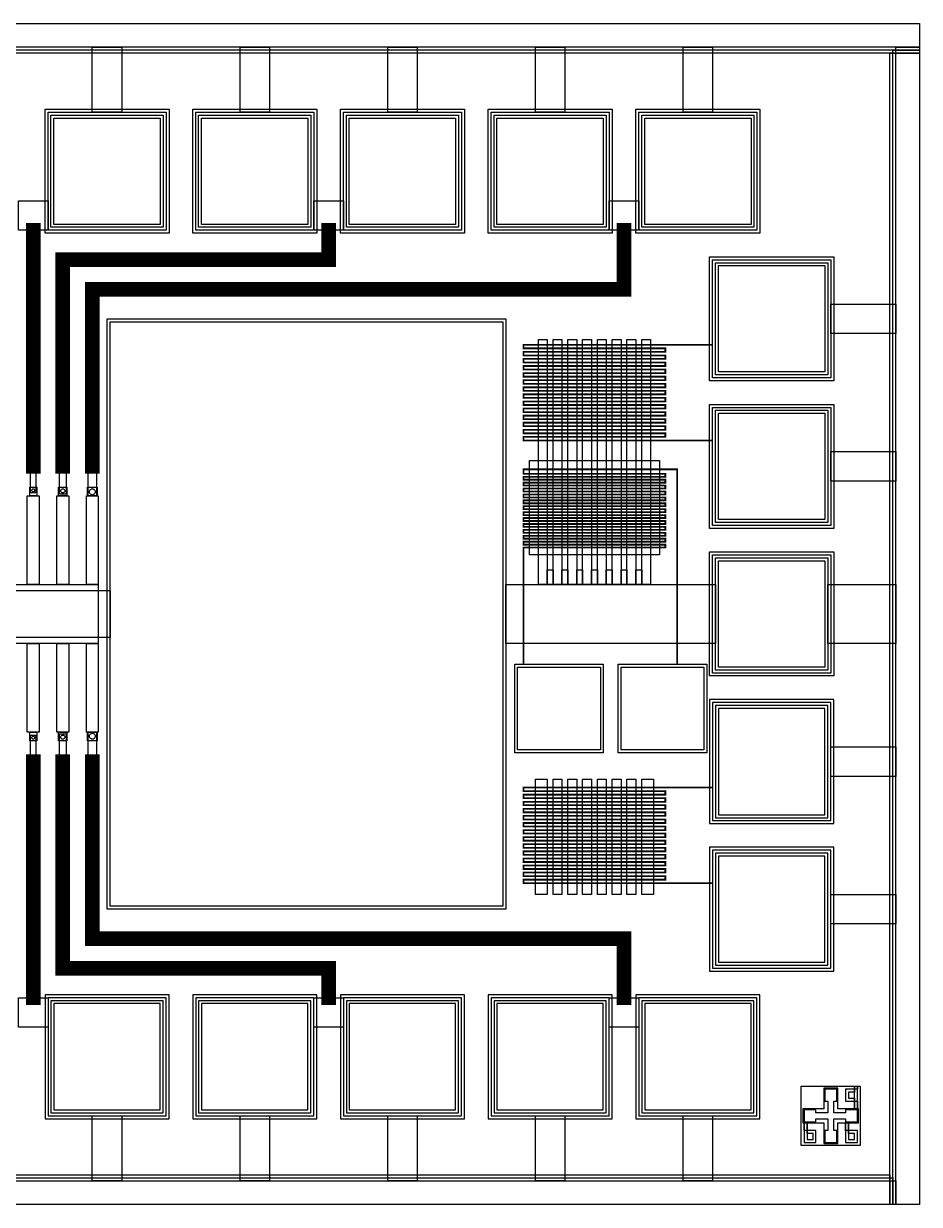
# Model space of a CAD drawing. Extents: x -87611 to 96139, y 77822 to 138139.
# Drawn here: x -54168 to -52651, y 127723 to 129723 of the extents above; entities that cross this region are included whole.
import ezdxf

# ---------------------------------------------------------------- set-up
doc = ezdxf.new("R2010")
doc.units = 0
doc.header["$MEASUREMENT"] = 0
doc.layers.get('0').update_dxf_attribs({"color": 6})
for name, color, linetype in [('L12D0 Etch', 190, 'Continuous'), ('L14D0 Au', 2, 'Continuous'), ('L17D0', 11, 'Continuous'), ('L3D0 Base', 3, 'Continuous'), ('L4D0 Cntr', 1, 'Continuous'), ('L7D0 DE', 42, 'Continuous'), ('L8D0 Wire', 5, 'Continuous'), ('L9D0 Cont', 30, 'Continuous')]:
    doc.layers.add(name, color=color, linetype=linetype)

# ---------------------------------------------------------------- blocks, each defined once
blk = doc.blocks.new('PAD150')
at = {"layer": 'L3D0 Base'}
blk.add_lwpolyline([(5, 5), (5, 145), (145, 145), (145, 5)], close=True, dxfattribs=at)
at = {"layer": 'L8D0 Wire'}
blk.add_lwpolyline([(0, 0), (0, 150), (150, 150), (150, 0)], close=True, dxfattribs=at)
blk = doc.blocks.new('PAD200S')
at = {"layer": 'L14D0 Au'}
blk.add_lwpolyline([(10, 10), (10, 190), (190, 190), (190, 10)], close=True, dxfattribs=at)
at = {"layer": 'L3D0 Base'}
blk.add_lwpolyline([(0, 0), (0, 200), (200, 200), (200, 0)], close=True, dxfattribs=at)
at = {"layer": 'L4D0 Cntr'}
blk.add_lwpolyline([(5, 5), (5, 195), (195, 195), (195, 5)], close=True, dxfattribs=at)
at = {"layer": 'L8D0 Wire'}
blk.add_lwpolyline([(-5, -5), (-5, 205), (205, 205), (205, -5)], close=True, dxfattribs=at)
blk = doc.blocks.new('STJTESTV2')
at = {"layer": 'L12D0 Etch'}
for points in [[(0, 50), (0, 3000), (50, 3000), (50, 50)], [(50, 2950), (50, 3000), (2000, 3000), (2000, 2950)], [(1950, 0), (1950, 2950), (2000, 2950), (2000, 0)]]:
    blk.add_lwpolyline(points, close=True, dxfattribs=at)
at = {"layer": 'L17D0'}
blk.add_lwpolyline([(1800, 2800), (1800, 2895), (1805, 2895), (1805, 2875), (1825, 2875), (1825, 2895), (1838, 2895), (1838, 2862), (1803, 2862), (1803, 2838), (1838, 2838), (1838, 2803), (1862, 2803), (1862, 2805), (1895, 2805), (1895, 2825), (1875, 2825), (1875, 2805), (1862, 2805), (1862, 2838), (1897, 2838), (1897, 2862), (1862, 2862), (1862, 2875), (1895, 2875), (1895, 2895), (1875, 2895), (1875, 2875), (1862, 2875), (1862, 2897), (1838, 2897), (1838, 2895), (1800, 2895), (1800, 2900), (1900, 2900), (1900, 2800)], close=True, dxfattribs=at)
at = {"layer": 'L3D0 Base'}
for points in [[(0, 40), (0, 3000), (40, 3000), (40, 40)], [(40, 2960), (40, 3000), (2000, 3000), (2000, 2960)], [(475, 2850), (475, 2960), (525, 2960), (525, 2850)], [(725, 2850), (725, 2960), (775, 2960), (775, 2850)], [(950, 2845), (950, 2960), (1050, 2960), (1050, 2845)], [(1225, 2850), (1225, 2960), (1275, 2960), (1275, 2850)], [(1475, 2850), (1475, 2960), (1525, 2960), (1525, 2850)], [(1960, 0), (1960, 2960), (2000, 2960), (2000, 0)], [(40, 2600), (40, 2650), (150, 2650), (150, 2600)], [(950, 2300), (950, 2655), (1050, 2655), (1050, 2300)], [(1850, 2600), (1850, 2650), (1960, 2650), (1960, 2600)], [(535, 2530), (535, 2545), (950, 2545), (950, 2530)], [(535, 2505), (535, 2520), (950, 2520), (950, 2505)], [(925, 2520), (925, 2530), (950, 2530), (950, 2520)], [(925, 2495), (925, 2505), (950, 2505), (950, 2495)], [(535, 2480), (535, 2495), (950, 2495), (950, 2480)], [(925, 2470), (925, 2480), (950, 2480), (950, 2470)], [(535, 2455), (535, 2470), (950, 2470), (950, 2455)], [(535, 2430), (535, 2445), (950, 2445), (950, 2430)], [(925, 2445), (925, 2455), (950, 2455), (950, 2445)], [(535, 2405), (535, 2420), (950, 2420), (950, 2405)], [(925, 2420), (925, 2430), (950, 2430), (950, 2420)], [(40, 2350), (40, 2400), (150, 2400), (150, 2350)], [(925, 2395), (925, 2405), (950, 2405), (950, 2395)], [(1850, 2350), (1850, 2400), (1960, 2400), (1960, 2350)], [(535, 2380), (535, 2395), (950, 2395), (950, 2380)], [(925, 2370), (925, 2380), (950, 2380), (950, 2370)], [(535, 2355), (535, 2370), (950, 2370), (950, 2355)], [(500, 1625), (500, 2300), (1500, 2300), (1500, 1625)], [(40, 2100), (40, 2150), (150, 2150), (150, 2100)], [(1850, 2100), (1850, 2150), (1960, 2150), (1960, 2100)], [(40, 1850), (40, 1900), (150, 1900), (150, 1850)], [(1850, 1850), (1850, 1900), (1960, 1900), (1960, 1850)], [(40, 1600), (40, 1650), (150, 1650), (150, 1600)], [(1850, 1600), (1850, 1650), (1960, 1650), (1960, 1600)], [(950, 350), (950, 1190), (775, 1190), (775, 1210), (950, 1210), (950, 1315), (775, 1315), (775, 1335), (950, 1335), (950, 1610), (1050, 1610), (1050, 785), (1210, 785), (1210, 640), (1050, 640), (1050, 350)], [(785, 1592), (785, 1608), (800, 1608), (800, 1592)], [(800, 1590), (800, 1610), (950, 1610), (950, 1590)], [(1050, 1590), (1050, 1610), (1200, 1610), (1200, 1590)], [(1200, 1592), (1200, 1608), (1215, 1608), (1215, 1592)], [(800, 1540), (800, 1560), (950, 1560), (950, 1540)], [(1050, 1540), (1050, 1560), (1200, 1560), (1200, 1540)], [(785, 1543), (785, 1557), (800, 1557), (800, 1543)], [(1200, 1543), (1200, 1557), (1215, 1557), (1215, 1543)], [(785, 1494), (785, 1506), (800, 1506), (800, 1494)], [(800, 1490), (800, 1510), (950, 1510), (950, 1490)], [(1050, 1490), (1050, 1510), (1200, 1510), (1200, 1490)], [(1200, 1494), (1200, 1506), (1215, 1506), (1215, 1494)]]:
    blk.add_lwpolyline(points, close=True, dxfattribs=at)
at = {"layer": 'L4D0 Cntr'}
for points in [[(0, 45), (0, 3000), (45, 3000), (45, 45)], [(45, 2955), (45, 3000), (2000, 3000), (2000, 2955)], [(1955, 0), (1955, 2955), (2000, 2955), (2000, 0)], [(793, 1595), (791.46, 1595.25), (790.07, 1595.96), (788.96, 1597.07), (788.25, 1598.46), (788, 1600), (788.25, 1601.54), (788.96, 1602.93), (790.07, 1604.04), (791.46, 1604.75), (793, 1605), (794.54, 1604.75), (795.93, 1604.04), (797.04, 1602.93), (797.75, 1601.54), (798, 1600), (797.75, 1598.46), (797.04, 1597.07), (795.93, 1595.96), (794.54, 1595.25)], [(1207, 1595), (1205.46, 1595.25), (1204.07, 1595.96), (1202.96, 1597.07), (1202.25, 1598.46), (1202, 1600), (1202.25, 1601.54), (1202.96, 1602.93), (1204.07, 1604.04), (1205.46, 1604.75), (1207, 1605), (1208.54, 1604.75), (1209.93, 1604.04), (1211.04, 1602.93), (1211.75, 1601.54), (1212, 1600), (1211.75, 1598.46), (1211.04, 1597.07), (1209.93, 1595.96), (1208.54, 1595.25)], [(791.5, 1546.5), (790.42, 1546.68), (789.45, 1547.17), (788.67, 1547.95), (788.18, 1548.92), (788, 1550), (788.18, 1551.08), (788.67, 1552.05), (789.45, 1552.83), (790.42, 1553.32), (791.5, 1553.5), (792.58, 1553.32), (793.55, 1552.83), (794.33, 1552.05), (794.82, 1551.08), (795, 1550), (794.82, 1548.92), (794.33, 1547.95), (793.55, 1547.17), (792.58, 1546.68)], [(1208.5, 1546.5), (1207.42, 1546.68), (1206.45, 1547.17), (1205.67, 1547.95), (1205.18, 1548.92), (1205, 1550), (1205.18, 1551.08), (1205.67, 1552.05), (1206.45, 1552.83), (1207.42, 1553.32), (1208.5, 1553.5), (1209.58, 1553.32), (1210.55, 1552.83), (1211.33, 1552.05), (1211.82, 1551.08), (1212, 1550), (1211.82, 1548.92), (1211.33, 1547.95), (1210.55, 1547.17), (1209.58, 1546.68)], [(790.5, 1497.5), (789.73, 1497.63), (789.04, 1497.98), (788.48, 1498.54), (788.13, 1499.23), (788, 1500), (788.13, 1500.77), (788.48, 1501.46), (789.04, 1502.02), (789.73, 1502.37), (790.5, 1502.5), (791.27, 1502.37), (791.96, 1502.02), (792.52, 1501.46), (792.87, 1500.77), (793, 1500), (792.87, 1499.23), (792.52, 1498.54), (791.96, 1497.98), (791.27, 1497.63)], [(1209.5, 1497.5), (1208.73, 1497.63), (1208.04, 1497.98), (1207.48, 1498.54), (1207.13, 1499.23), (1207, 1500), (1207.13, 1500.77), (1207.48, 1501.46), (1208.04, 1502.02), (1208.73, 1502.37), (1209.5, 1502.5), (1210.27, 1502.37), (1210.96, 1502.02), (1211.52, 1501.46), (1211.87, 1500.77), (1212, 1500), (1211.87, 1499.23), (1211.52, 1498.54), (1210.96, 1497.98), (1210.27, 1497.63)]]:
    blk.add_lwpolyline(points, close=True, dxfattribs=at)
at = {"layer": 'L7D0 DE'}
for points in [[(0, 0), (0, 40), (1960, 40), (1960, 2960), (40, 2960), (40, 40), (0, 40), (0, 3000), (2000, 3000), (2000, 0)], [(1800, 2800), (1800, 2890), (1810, 2890), (1810, 2880), (1820, 2880), (1820, 2890), (1840, 2890), (1840, 2875), (1845, 2875), (1845, 2855), (1825, 2855), (1825, 2860), (1805, 2860), (1805, 2840), (1825, 2840), (1825, 2845), (1845, 2845), (1845, 2825), (1840, 2825), (1840, 2805), (1860, 2805), (1860, 2810), (1890, 2810), (1890, 2820), (1880, 2820), (1880, 2810), (1860, 2810), (1860, 2825), (1855, 2825), (1855, 2845), (1875, 2845), (1875, 2840), (1895, 2840), (1895, 2860), (1875, 2860), (1875, 2855), (1855, 2855), (1855, 2875), (1860, 2875), (1860, 2880), (1890, 2880), (1890, 2890), (1880, 2890), (1880, 2880), (1860, 2880), (1860, 2895), (1840, 2895), (1840, 2890), (1800, 2890), (1800, 2900), (1900, 2900), (1900, 2800)]]:
    blk.add_lwpolyline(points, close=True, dxfattribs=at)
at = {"layer": 'L8D0 Wire'}
for points, const_width in [([(544, 2650.5), (544, 2330), (550, 2330), (550, 2570), (556, 2570), (556, 2330), (562, 2330), (562, 2570), (568, 2570), (568, 2330), (574, 2330), (574, 2570), (580, 2570), (580, 2330), (586, 2330), (586, 2570), (592, 2570), (592, 2330), (598, 2330), (598, 2570), (604, 2570), (604, 2330), (610, 2330), (610, 2570), (616, 2570), (616, 2330), (622, 2330), (622, 2570), (628, 2570), (628, 2330), (634, 2330), (634, 2570), (640, 2570), (640, 2330), (646, 2330), (646, 2570), (652, 2570), (652, 2330), (658, 2330), (658, 2570), (664, 2570), (664, 2330), (670, 2330), (670, 2570), (676, 2570), (676, 2330), (682, 2330), (682, 2570), (688, 2570), (688, 2330), (694, 2330), (694, 2570), (700, 2570), (700, 2330), (706, 2330), (706, 2650.5)], 3), ([(1456, 2650.5), (1456, 2330), (1450, 2330), (1450, 2570), (1444, 2570), (1444, 2330), (1438, 2330), (1438, 2570), (1432, 2570), (1432, 2330), (1426, 2330), (1426, 2570), (1420, 2570), (1420, 2330), (1414, 2330), (1414, 2570), (1408, 2570), (1408, 2330), (1402, 2330), (1402, 2570), (1396, 2570), (1396, 2330), (1390, 2330), (1390, 2570), (1384, 2570), (1384, 2330), (1378, 2330), (1378, 2570), (1372, 2570), (1372, 2330), (1366, 2330), (1366, 2570), (1360, 2570), (1360, 2330), (1354, 2330), (1354, 2570), (1348, 2570), (1348, 2330), (1342, 2330), (1342, 2570), (1336, 2570), (1336, 2330), (1330, 2330), (1330, 2570), (1324, 2570), (1324, 2330), (1318, 2330), (1318, 2570), (1312, 2570), (1312, 2330), (1306, 2330), (1306, 2570), (1300, 2570), (1300, 2330), (1294, 2330), (1294, 2650.5)], 3), ([(1086.5, 2590), (753.5, 2590)], 3), ([(755, 2591.5), (755, 2330), (762.5, 2330), (762.5, 2570), (767.5, 2570), (767.5, 2330), (772.5, 2330), (772.5, 2570), (777.5, 2570), (777.5, 2330), (782.5, 2330), (782.5, 2570), (787.5, 2570), (787.5, 2330), (792.5, 2330), (792.5, 2570), (797.5, 2570), (797.5, 2330), (802.5, 2330), (802.5, 2570), (807.5, 2570), (807.5, 2330), (812.5, 2330), (812.5, 2570), (817.5, 2570), (817.5, 2330), (822.5, 2330), (822.5, 2570), (827.5, 2570), (827.5, 2330), (832.5, 2330), (832.5, 2570), (837.5, 2570), (837.5, 2330), (842.5, 2330), (842.5, 2570), (847.5, 2570), (847.5, 2330), (852.5, 2330), (852.5, 2570), (857.5, 2570), (857.5, 2330), (862.5, 2330), (862.5, 2570), (867.5, 2570), (867.5, 2330), (872.5, 2330), (872.5, 2570), (877.5, 2570), (877.5, 2330), (882.5, 2330), (882.5, 2570), (887.5, 2570), (887.5, 2330), (1086.5, 2330)], 3), ([(337.5, 2500), (450, 2500), (450, 1600), (762.5, 1600)], 25), ([(1662.5, 2500), (1550, 2500), (1550, 1600), (1237.5, 1600)], 25), ([(337.5, 2000), (400, 2000), (400, 1550), (762.5, 1550)], 25), ([(1662.5, 2000), (1600, 2000), (1600, 1550), (1237.5, 1550)], 25), ([(337.5, 1500), (762.5, 1500)], 25), ([(1662.5, 1500), (1237.5, 1500)], 25)]:
    blk.add_lwpolyline(points, dxfattribs=dict(at, const_width=const_width))
for points in [[(300, 2475), (300, 2525), (350, 2525), (350, 2475)], [(1650, 2475), (1650, 2525), (1700, 2525), (1700, 2475)], [(505, 1630), (505, 2295), (1495, 2295), (1495, 1630)], [(300, 1975), (300, 2025), (350, 2025), (350, 1975)], [(1650, 1975), (1650, 2025), (1700, 2025), (1700, 1975)], [(960, 375), (960, 1630), (1040, 1630), (1040, 375)], [(750, 1593), (750, 1607), (800, 1607), (800, 1593)], [(1200, 1593), (1200, 1607), (1250, 1607), (1250, 1593)], [(750, 1544.5), (750, 1555.5), (797, 1555.5), (797, 1544.5)], [(1203, 1544.5), (1203, 1555.5), (1250, 1555.5), (1250, 1544.5)], [(300, 1475), (300, 1525), (350, 1525), (350, 1475)], [(1650, 1475), (1650, 1525), (1700, 1525), (1700, 1475)], [(750, 1495.5), (750, 1504.5), (795, 1504.5), (795, 1495.5)], [(1205, 1495.5), (1205, 1504.5), (1250, 1504.5), (1250, 1495.5)]]:
    blk.add_lwpolyline(points, close=True, dxfattribs=at)
at = {"layer": 'L9D0 Cont'}
for points in [[(740, 2340), (740, 2560), (900, 2560), (900, 2340)], [(1280, 2530), (1280, 2550), (1475, 2550), (1475, 2530)], [(1280, 2505), (1280, 2520), (1475, 2520), (1475, 2505)], [(1280, 2480), (1280, 2495), (1475, 2495), (1475, 2480)], [(1280, 2455), (1280, 2470), (1475, 2470), (1475, 2455)], [(1280, 2430), (1280, 2445), (1475, 2445), (1475, 2430)], [(1280, 2405), (1280, 2420), (1475, 2420), (1475, 2405)], [(1280, 2380), (1280, 2395), (1475, 2395), (1475, 2380)], [(1280, 2350), (1280, 2370), (1475, 2370), (1475, 2350)]]:
    blk.add_lwpolyline(points, close=True, dxfattribs=at)
for name, p in [('PAD200S', (400, 2650)), ('PAD200S', (650, 2650)), ('PAD200S', (900, 2650)), ('PAD200S', (150, 2525)), ('PAD150', (1085, 2490)), ('PAD200S', (150, 2275)), ('PAD150', (1085, 2315)), ('PAD200S', (150, 2025)), ('PAD200S', (150, 1775)), ('PAD200S', (150, 1525))]:
    blk.add_blockref(name, p)
at = {"yscale": -1}
for p in [(1150, 2850), (1400, 2850)]:
    blk.add_blockref('PAD200S', p, dxfattribs=at)
at = {"yscale": -1, "rotation": 180}
for p in [(1850, 2525), (1850, 2275), (1850, 2025), (1850, 1775), (1850, 1525)]:
    blk.add_blockref('PAD200S', p, dxfattribs=at)

msp = doc.modelspace()

# ---------------------------------------------------------------- block references
at = {"rotation": 270}
msp.add_blockref('STJTESTV2', (-55651.4, 129723), dxfattribs=at)

doc.saveas('drawing.dxf')
